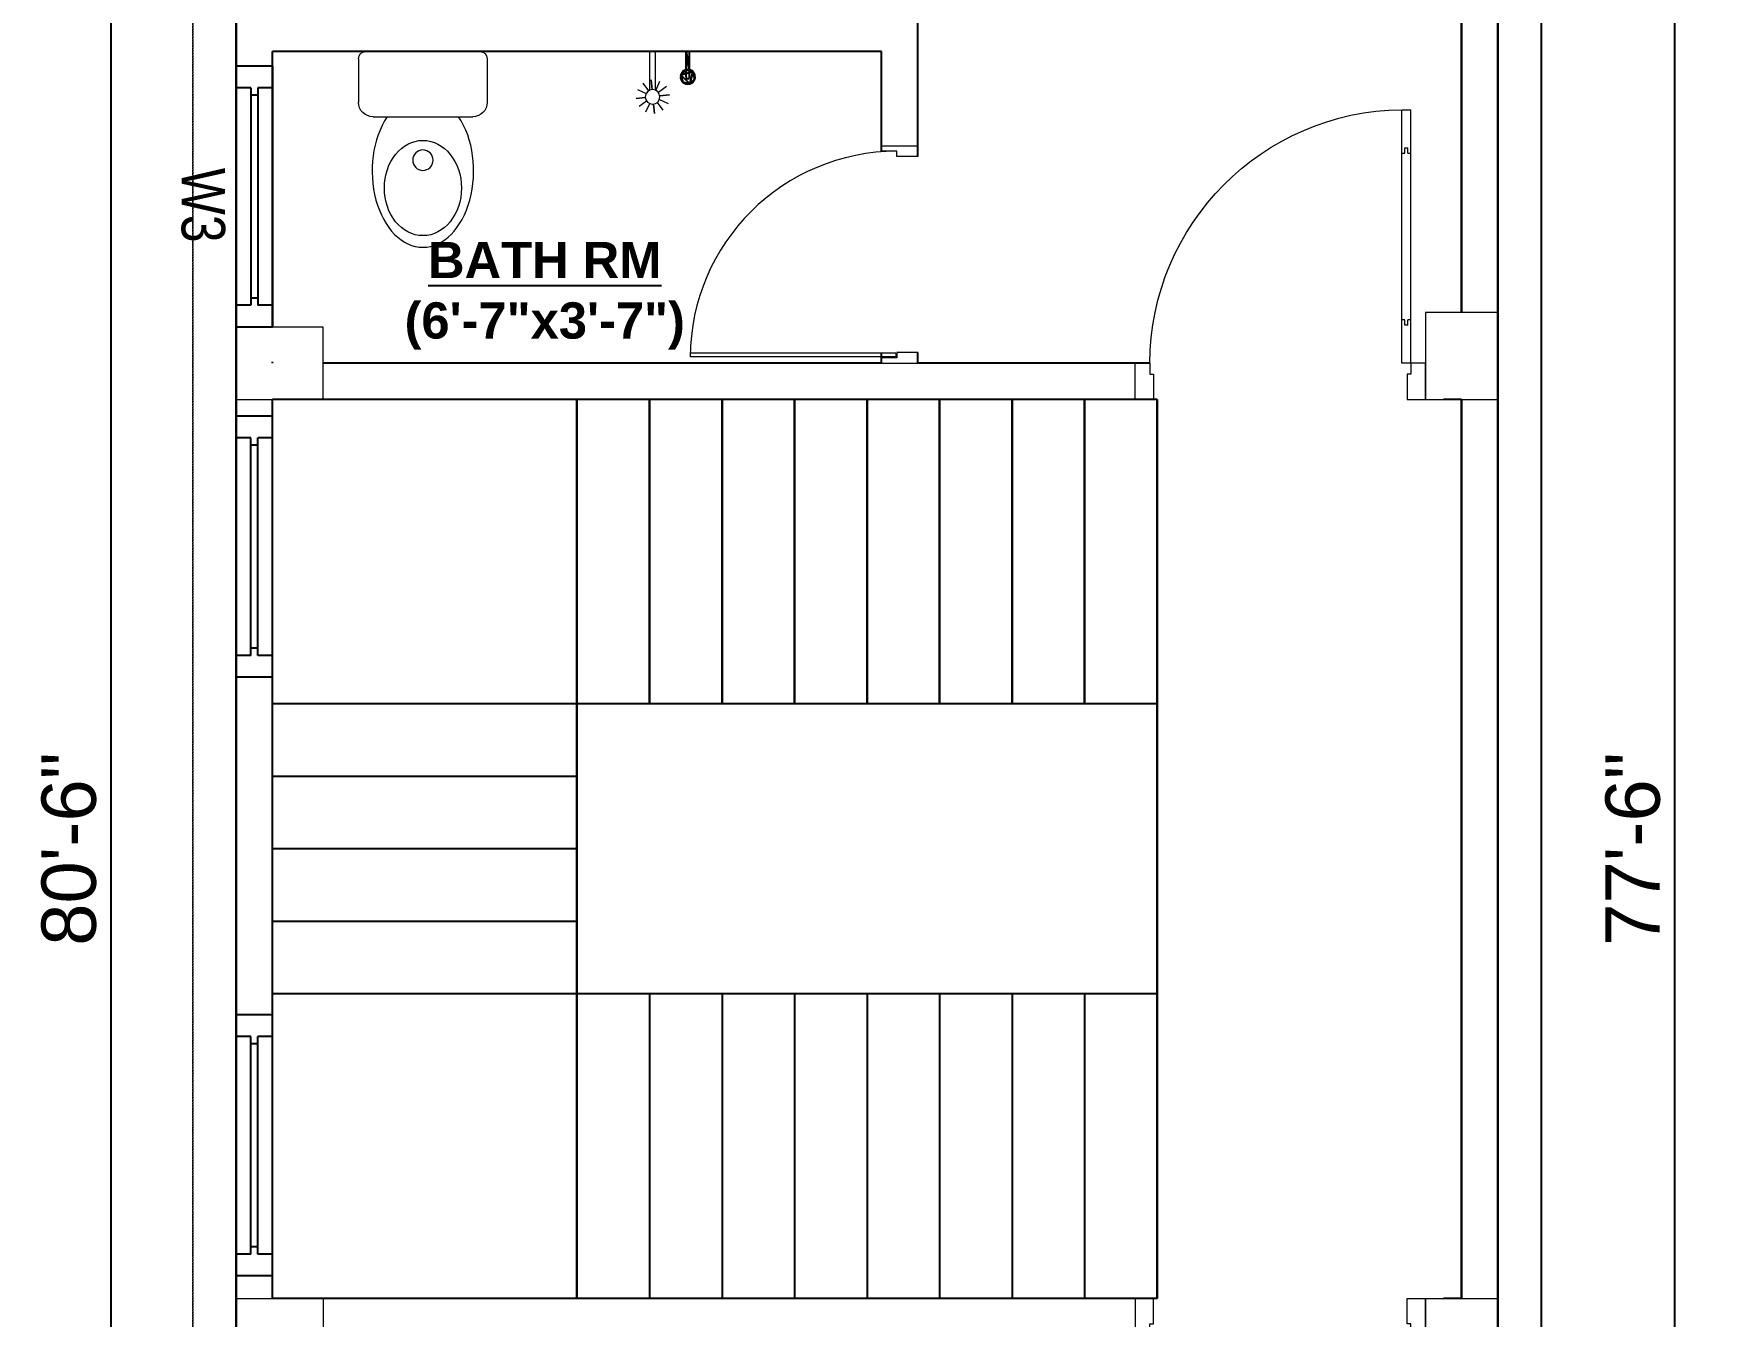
# Model space of a CAD drawing. Header units: inches. Extents: x -4010 to 92088, y -38563 to -1318.
# Drawn here: x 55311.6 to 55541.9, y -36455.7 to -36278.7 of the extents above; entities that cross this region are included whole.
import ezdxf

# ---------------------------------------------------------------- set-up
doc = ezdxf.new("R2010")
doc.units = ezdxf.units.IN
doc.header["$MEASUREMENT"] = 0
doc.header["$PDMODE"] = 99
doc.linetypes.add('DASHDOT', pattern=[1, 0.5, -0.25, 0, -0.25])
doc.linetypes.add('HIDDEN', pattern=[0.375, 0.25, -0.125])
for name, color, linetype, lineweight in [('1-FOUNDATION DIM', 31, 'Continuous', 5), ('boundary line', 84, 'DASHDOT', 30), ('Colour 09', 210, 'Continuous', 9), ('door', 132, 'Continuous', 15), ('DOT-DOT', 230, 'HIDDEN', 13), ('Slab Line', 5, 'Continuous', 30), ('T-FIX', 30, 'Continuous', 20)]:
    doc.layers.add(name, color=color, linetype=linetype, lineweight=lineweight)
for name, color, linetype in [('Brick wall', 3, 'Continuous'), ('FIXTURE', 150, 'Continuous'), ('Rod', 1, 'Continuous'), ('TEX', 7, 'Continuous'), ('WINDOOR', 7, 'Continuous')]:
    doc.layers.add(name, color=color, linetype=linetype)
doc.layers.add('propery line', color=7, linetype='Continuous', lineweight=25, true_color=0xc41208)
doc.styles.add('ARIAL', font='arial.ttf')
doc.styles.get("Standard").update_dxf_attribs({"font": 'ARIALN.TTF'})
doc.dimstyles.new('3-8', dxfattribs={"dimscale": 1.25, "dimtxt": 6, "dimasz": 2, "dimexe": 0.18, "dimexo": 6, "dimgap": 0, "dimtad": 0, "dimdec": 0, "dimzin": 3, "dimdsep": 46, "dimlunit": 3, "dimtxsty": 'ARIAL', "dimblk": 'DD', "dimcen": 1, "dimse1": 1, "dimse2": 1, "dimclrd": 256, "dimclrt": 256, "dimadec": 0, "dimazin": 0, "dimtfac": 0.5, "dimtdec": 0, "dimtmove": 2, "dimatfit": 0, "dimfxl": 0.18, "dimtvp": 0.75, "dimfrac": 1, "dimtolj": 1, "dimtzin": 0, "dimarcsym": 0})

# ---------------------------------------------------------------- blocks, each defined once
blk = doc.blocks.new('D40')
at = {"layer": 'door'}
for p, q in [((2, 5), (2, 39.97)), ((3.25, 39.97), (2, 39.97)), ((3.25, 5), (3.25, 39.97)), ((2.4, 33.97), (2.4, 34.72)), ((2.85, 34.72), (2.4, 34.72)), ((2.85, 33.97), (2.85, 34.72)), ((2.4, 33.97), (2, 33.97)), ((3.25, 33.97), (2.85, 33.97)), ((2, 11), (2.4, 11)), ((2.4, 10.25), (2.4, 11)), ((2.4, 10.25), (2.85, 10.25)), ((2.85, 10.25), (2.85, 11)), ((2.85, 11), (3.25, 11)), ((0, 0), (0, 5)), ((0, 5), (2, 5)), ((2, 5), (2, 3.5)), ((2, 5), (3.25, 5)), ((40, 5), (38, 5)), ((38, 5), (38, 3.5)), ((40, 0), (40, 5)), ((2, 3.5), (2.5, 3.5)), ((2.5, 3.5), (2.5, 0)), ((38, 3.5), (37.5, 3.5)), ((37.5, 3.5), (37.5, 0)), ((2.5, 0), (0, 0)), ((37.5, 0), (40, 0))]:
    blk.add_line(p, q, dxfattribs=at)
blk.add_arc((2.88, 4.86), 35.12, 0.2318, 89.393, dxfattribs=at)
blk = doc.blocks.new('Door 30')
at = {"layer": 'door'}
for p, q in [((8.79, 17.46), (8.79, 18.21)), ((8.79, 18.21), (13.79, 18.21)), ((10.91, 17.46), (8.79, 17.46)), ((10.91, 16.71), (10.91, 17.46)), ((13.79, 16.71), (10.91, 16.71)), ((13.79, 18.21), (13.79, 16.71)), ((10.75, -10.9), (-17.59, -10.9)), ((10.75, -10.4), (-17.58, -10.4)), ((10.91, -11.04), (8.79, -11.04)), ((8.79, -11.04), (8.79, -11.79)), ((10.75, -10.4), (10.75, -10.9)), ((13.79, -10.29), (10.91, -10.29)), ((10.91, -10.29), (10.91, -11.04)), ((13.79, -11.79), (13.79, -10.29)), ((8.79, -11.79), (13.79, -11.79))]:
    blk.add_line(p, q, dxfattribs=at)
blk.add_arc((10.91, -11.04), 28.5, 90, 179.7142, dxfattribs=at)
blk = doc.blocks.new('W-3FT')
at = {"layer": 'WINDOOR'}
for p, q in [((-36, 0), (-36, -5)), ((-36, 0), (-33, 0)), ((-36, 0), (0, 0)), ((-33, 0), (-33, -2)), ((-3, 0), (-3, -2)), ((0, 0), (0, -5)), ((-33, -2), (-3, -2)), ((-32, -2), (-32, -3)), ((-4, -2), (-4, -3)), ((-33, -3), (-33, -5)), ((-33, -3), (-3, -3)), ((-3, -3), (-3, -5)), ((-33, -5), (-36, -5)), ((-36, -5), (0, -5)), ((0, -5), (-3, -5))]:
    blk.add_line(p, q, dxfattribs=at)
blk = doc.blocks.new('COMODE')
at = {"linetype": 'Continuous', "lineweight": 15}
for p, q in [((-8.88, 1), (-8.88, 7)), ((-6.88, 9), (6.87, 9)), ((8.88, 1), (8.88, 7)), ((-7.88, 0), (7.87, 0))]:
    blk.add_line(p, q, dxfattribs=at)
blk.add_circle((0, 14.99), 1.41, dxfattribs=at)
for centre, radius, start, end in [((-6.88, 7), 2, 90, 180), ((6.87, 7), 2, 0, 90), ((-7.88, 1), 1, 180, 270), ((7.87, 1), 1, 270, 0)]:
    blk.add_arc(centre, radius, start, end, dxfattribs=at)
at = {"linetype": 'Continuous', "lineweight": 15, "extrusion": (0, 0, -1)}
blk.add_ellipse((0, 16.47), major_axis=(0, 10.53), ratio=0.664933, start_param=3.923136, end_param=8.643235, dxfattribs=at)
blk.add_ellipse((0, 18.83), major_axis=(0, 6.57), ratio=0.809373, dxfattribs=at)
blk = doc.blocks.new('A$C1BE005BA')
at = {"layer": 'T-FIX'}
for p, q in [((3.41, 6.17), (3.22, 4.36)), ((3.22, 4.36), (3.41, 6.17)), ((0, 3.41), (1.7, 3.23)), ((1.7, 3.23), (0, 3.41)), ((2, 3.89), (0.59, 4.93)), ((2.54, 4.28), (1.8, 5.91)), ((4.93, 5.58), (3.83, 4.1)), ((4.23, 3.61), (5.91, 4.37)), ((4.26, 3.55), (11.38, 3.55)), ((0.26, 1.8), (1.8, 2.5)), ((2.24, 1.94), (1.24, 0.59)), ((2.76, 0), (2.94, 1.69)), ((2.94, 1.69), (2.76, 0)), ((4.37, 0.26), (3.65, 1.84)), ((5.58, 1.24), (4.15, 2.3)), ((4.28, 2.55), (11.38, 2.55)), ((6.17, 2.76), (4.36, 2.95)), ((4.36, 2.95), (6.17, 2.76))]:
    blk.add_line(p, q, dxfattribs=at)
blk.add_circle((3.03, 3.03), 1.34, dxfattribs=at)
blk = doc.blocks.new('*U268')
at = {"color": 0}
mesh = blk.add_polyface(dxfattribs=at)
corners = [(1.43, 6.47), (-1.02, 8.93), (-1.9, 5.58), (-1.9, 5.58), (0, 5.06), (1.43, 6.47), (-1.9, 5.58), (-1, 5.06), (0, 5.06), (-1.02, 8.93), (-2.43, 7.51), (-1.9, 5.58), (1.43, 6.47), (0.92, 8.41), (-1.02, 8.93), (0, 5.06), (0.9, 5.58), (1.43, 6.47), (-1, 5.06), (0, 0), (0, 5.06), (-1, 5.06), (-1, 0), (0, 0), (-2.43, 7.51), (-2.43, 6.47), (-1.9, 5.58), (-1.02, 8.93), (-1.92, 8.41), (-2.43, 7.51), (0.92, 8.41), (0.02, 8.93), (-1.02, 8.93), (1.43, 6.47), (1.43, 7.51), (0.92, 8.41)]
mesh.append_faces([[corners[k] for k in face] for face in [(0, 1, 2), (3, 4, 5), (9, 10, 11), (12, 13, 14)]], dxfattribs={"vtx0": -1, "vtx1": -1, "vtx2": -1, "color": 0})
mesh.append_faces([[corners[k] for k in face] for face in [(18, 19, 20)]], dxfattribs={"vtx0": -1, "vtx2": -1, "color": 0})
mesh.append_faces([[corners[k] for k in face] for face in [(6, 7, 8)]], dxfattribs={"vtx1": -1, "vtx2": -1, "color": 0})
mesh.append_faces([[corners[k] for k in face] for face in [(15, 16, 17), (21, 22, 23), (24, 25, 26), (27, 28, 29), (30, 31, 32), (33, 34, 35)]], dxfattribs={"vtx2": -1, "color": 0})
blk = doc.blocks.new('Tap')
at = {"layer": 'FIXTURE', "elevation": 0.25}
for points in [[(-0.25, 3.5), (-0.25, 0)], [(0.25, 3.5), (0.25, 0)]]:
    blk.add_lwpolyline(points, dxfattribs=at)
at = {"layer": 'FIXTURE'}
for radius, start, end in [(1, 284.4775, 255.5225), (0.25, 0, 180)]:
    blk.add_arc((0, 3.5, 0.25), radius, start, end, dxfattribs=at)
at = {"layer": 'FIXTURE', "xscale": 0.5, "yscale": 0.5, "zscale": 0.5}
blk.add_blockref('*U268', (0.25, 0), dxfattribs=at)
blk = doc.blocks.new('A$C300834E3')
at = {"layer": 'Colour 09'}
for p, q in [((0, 10), (12, 10)), ((0, 0), (0, 10)), ((12, 10), (12, 0)), ((12, 0), (0, 0))]:
    blk.add_line(p, q, dxfattribs=at)
blk = doc.blocks.new('DD')
for p, q in [((0, 1.6), (0, -1.6)), ((-1.6, 0), (1.6, 0))]:
    blk.add_line(p, q)
at = {"const_width": 0.3}
blk.add_lwpolyline([(-0.15, 0, 1), (0.15, 0, 1)], format="xyb", close=True, dxfattribs=at)
blk = doc.blocks.new('*D1205')
at = {"layer": 'Defpoints', "color": 0}
for p in [(55513.57, -35926.24), (55513.57, -36856.24), (55537.95, -36856.24)]:
    blk.add_point(p, dxfattribs=at)
at = {"layer": 'Slab Line', "lineweight": -2}
blk.add_line((55537.95, -35928.74), (55537.95, -36853.74), dxfattribs=at)
at = {"layer": 'Slab Line', "lineweight": -2, "xscale": 2.5, "yscale": 2.5, "zscale": 2.5}
for p, rotation in [((55537.95, -35926.24), 90), ((55537.95, -36856.24), 270)]:
    blk.add_blockref('DD', p, dxfattribs=dict(at, rotation=rotation))
at = {"layer": 'Slab Line', "insert": (55532.21, -36391.24), "char_height": 7.5, "attachment_point": 5, "rotation": 90, "style": 'ARIAL'}
blk.add_mtext('\\A1;77\'-6"', dxfattribs=at)
blk = doc.blocks.new('*D1206')
at = {"layer": 'Defpoints', "color": 0}
for p in [(55333.57, -35908.24), (55322.27, -36874.24), (55333.57, -36874.24)]:
    blk.add_point(p, dxfattribs=at)
at = {"layer": 'Slab Line', "lineweight": -2}
blk.add_line((55322.27, -35910.74), (55322.27, -36871.74), dxfattribs=at)
at = {"layer": 'Slab Line', "lineweight": -2, "xscale": 2.5, "yscale": 2.5, "zscale": 2.5}
for p, rotation in [((55322.27, -35908.24), 90), ((55322.27, -36874.24), 270)]:
    blk.add_blockref('DD', p, dxfattribs=dict(at, rotation=rotation))
at = {"layer": 'Slab Line', "insert": (55316.52, -36391.24), "char_height": 7.5, "attachment_point": 5, "rotation": 90, "style": 'ARIAL'}
blk.add_mtext('\\A1;80\'-6"', dxfattribs=at)

msp = doc.modelspace()

# ---------------------------------------------------------------- linework, layer by layer
at = {"layer": 'DOT-DOT'}
for p, q in [((55333.572, -36868.235), (55333.572, -35908.235)), ((55519.572, -35908.235), (55519.572, -36868.235)), ((55333.572, -35914.235), (55333.572, -36874.235))]:
    msp.add_line(p, q, dxfattribs=at)
at = {"layer": 'Rod'}
for p, q in [((55519.572, -36874.235), (55519.572, -35914.235)), ((55339.572, -35926.235), (55339.572, -36808.235)), ((55513.572, -36856.235), (55513.572, -35926.235)), ((55513.572, -35926.235), (55513.572, -36856.235)), ((55339.572, -36856.235), (55339.572, -35974.235)), ((55508.572, -36317.235), (55508.572, -36117.235)), ((55508.572, -36117.235), (55508.572, -36317.235)), ((55433.572, -36295.735), (55433.572, -36274.735)), ((55344.572, -36319.235), (55344.572, -36281.235)), ((55428.572, -36281.235), (55344.572, -36281.235)), ((55428.572, -36295.065), (55428.572, -36281.235)), ((55428.572, -36324.235), (55428.572, -36322.843)), ((55433.572, -36324.235), (55433.572, -36322.735)), ((55344.572, -36324.235), (55344.572, -36324.028)), ((55428.572, -36324.235), (55351.572, -36324.235)), ((55465.572, -36324.235), (55433.572, -36324.235)), ((55344.572, -36453.235), (55344.572, -36329.235)), ((55466.572, -36329.235), (55344.572, -36329.235)), ((55386.572, -36329.235), (55386.572, -36453.235)), ((55386.572, -36453.235), (55386.572, -36329.235)), ((55396.572, -36329.235), (55396.572, -36371.235)), ((55396.572, -36371.235), (55396.572, -36329.235)), ((55406.572, -36329.235), (55406.572, -36371.235)), ((55406.572, -36371.235), (55406.572, -36329.235)), ((55416.572, -36329.235), (55416.572, -36371.235)), ((55416.572, -36371.235), (55416.572, -36329.235)), ((55426.572, -36329.235), (55426.572, -36371.235)), ((55426.572, -36371.235), (55426.572, -36329.235)), ((55436.572, -36329.235), (55436.572, -36371.235)), ((55436.572, -36371.235), (55436.572, -36329.235)), ((55446.572, -36329.235), (55446.572, -36371.235)), ((55446.572, -36371.235), (55446.572, -36329.235)), ((55456.572, -36329.235), (55456.572, -36371.235)), ((55456.572, -36371.235), (55456.572, -36329.235)), ((55466.572, -36329.235), (55466.572, -36453.235)), ((55466.572, -36453.235), (55466.572, -36329.235)), ((55508.572, -36329.235), (55506.072, -36329.235)), ((55508.572, -36453.235), (55508.572, -36329.235)), ((55508.572, -36329.235), (55508.572, -36453.235)), ((55466.572, -36371.235), (55344.572, -36371.235)), ((55386.572, -36381.235), (55344.572, -36381.235)), ((55386.572, -36391.235), (55344.572, -36391.235)), ((55386.572, -36401.235), (55344.572, -36401.235)), ((55466.572, -36411.235), (55344.572, -36411.235)), ((55396.572, -36411.235), (55396.572, -36453.235)), ((55406.572, -36411.235), (55406.572, -36453.235)), ((55416.572, -36411.235), (55416.572, -36453.235)), ((55426.572, -36411.235), (55426.572, -36453.235)), ((55436.572, -36411.235), (55436.572, -36453.235)), ((55446.572, -36411.235), (55446.572, -36453.235)), ((55456.572, -36411.235), (55456.572, -36453.235)), ((55466.572, -36453.235), (55344.572, -36453.235)), ((55508.572, -36453.235), (55506.072, -36453.235))]:
    msp.add_line(p, q, dxfattribs=at)

# ---------------------------------------------------------------- block references
at = {"layer": '1-FOUNDATION DIM', "xscale": -1}
msp.add_blockref('D40', (55503.572, -36329.235), dxfattribs=at)
at = {"layer": '1-FOUNDATION DIM', "rotation": 180}
msp.add_blockref('D40', (55503.572, -36453.235), dxfattribs=at)
at = {"layer": 'boundary line', "color": 0, "linetype": 'ByBlock', "lineweight": 20, "xscale": -1, "rotation": 180}
msp.add_blockref('COMODE', (55365.32, -36281.235), dxfattribs=at)
at = {"layer": 'boundary line', "color": 0, "linetype": 'ByBlock', "lineweight": 20, "xscale": -0.75, "yscale": 0.7500000000582077, "zscale": 0.7500000000628643, "rotation": 270}
msp.add_blockref('A$C1BE005BA', (55394.724, -36289.767), dxfattribs=at)
at = {"layer": 'Brick wall'}
for name, p, rotation in [('Tap', (55401.858, -36281.235), 180), ('W-3FT', (55344.572, -36319.235), 270)]:
    msp.add_blockref(name, p, dxfattribs=dict(at, rotation=rotation))
at = {"layer": 'Brick wall', "xscale": -1, "rotation": 270}
for p in [(55344.572, -36331.538), (55344.572, -36414.113)]:
    msp.add_blockref('W-3FT', p, dxfattribs=at)
at = {"layer": 'Colour 09', "xscale": -1}
for p, rotation in [((55513.572, -36317.235), 90), ((55339.572, -36319.235), 180)]:
    msp.add_blockref('A$C300834E3', p, dxfattribs=dict(at, rotation=rotation))
at = {"layer": 'Colour 09'}
msp.add_blockref('A$C300834E3', (55339.572, -36463.235), dxfattribs=at)
at = {"layer": 'Colour 09', "rotation": 90}
msp.add_blockref('A$C300834E3', (55513.572, -36465.235), dxfattribs=at)
at = {"layer": 'propery line', "color": 3}
msp.add_blockref('Door 30', (55419.783, -36312.446), dxfattribs=at)

# ---------------------------------------------------------------- texts
at = {"layer": 'TEX', "linetype": 'ByBlock', "insert": (55338.045, -36297.279), "char_height": 6, "width": 18.77154, "attachment_point": 1, "rotation": 270}
msp.add_mtext('W3', dxfattribs=at)
at = {"layer": 'TEX', "insert": (55382.125, -36314.917), "char_height": 5, "width": 98.57538, "attachment_point": 5}
msp.add_mtext('{\\fArial|b1|i0|c0|p34;\\LBATH RM\\P\\l(6\'-7"x3\'-7")}', dxfattribs=at)

# ---------------------------------------------------------------- dimensions: what is measured, and where the dimension line sits
at = {"layer": 'Slab Line'}
for base, p1, p2, picture, middle in [((55322.268, -36874.235), (55333.572, -35908.235), (55333.572, -36874.235), '*D1206', (55316.524, -36391.235)), ((55537.949, -36856.235), (55513.572, -35926.235), (55513.572, -36856.235), '*D1205', (55532.205, -36391.235))]:
    dim = msp.add_linear_dim(base=base, p1=p1, p2=p2, angle=90, dimstyle='3-8', dxfattribs=at)
    dim.commit()
    dim.dimension.update_dxf_attribs({"geometry": picture, "text_midpoint": middle})

doc.saveas('drawing.dxf')
